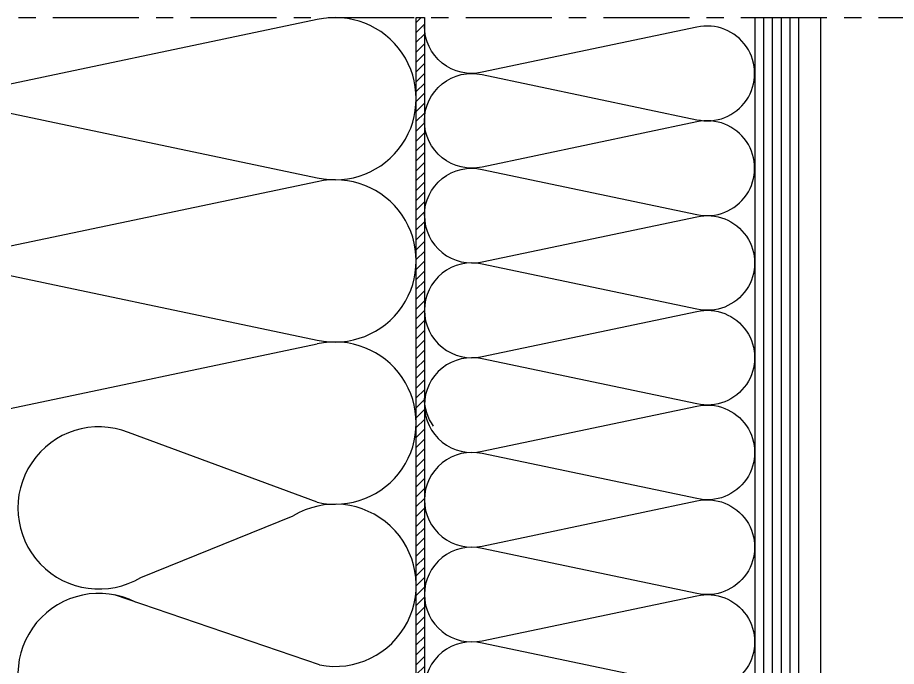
# Model space of a CAD drawing. Header units: millimetres. Extents: x -153 to 2280, y 0 to 724.
# Drawn here: x 312 to 391.9, y 597.6 to 656.5 of the extents above; entities that cross this region are included whole.
import ezdxf

# ---------------------------------------------------------------- set-up
doc = ezdxf.new("R2010")
doc.units = ezdxf.units.MM
doc.header["$LTSCALE"] = 0.025
doc.header["$MEASUREMENT"] = 0
doc.linetypes.add('CENTER', pattern=[2, 1.25, -0.25, 0.25, -0.25])
for name, color, linetype in [('ASSI', 1, 'CENTER'), ('FINE', 7, 'Continuous'), ('TRATTEGGI', 140, 'Continuous'), ('VETRO', 140, 'Continuous')]:
    doc.layers.add(name, color=color, linetype=linetype)

msp = doc.modelspace()

# ---------------------------------------------------------------- hatches: boundary and pattern name
at = {"layer": 'TRATTEGGI'}
h = msp.add_hatch(dxfattribs=at)
h.set_pattern_fill('ANSI31', color=256, scale=0.2, style=0)
h.set_pattern_definition([(45, (240.0000010324216, 397.0000004923858), (-0.4490128060534576, 0.4490128060534577), [])])
edge = h.paths.add_edge_path()
edge.add_line((348.979859866227, 656.5461392814043), (348.979859866227, 586.6304243444313))
edge.add_arc((349.479859866227, 586.6304243444313), 0.5, 180, 270)
edge.add_line((349.479859866227, 586.1304243444313), (369.479859866227, 586.1304243444313))
edge.add_arc((369.479859866227, 584.8804243444313), 1.25, 0, 90, ccw=False)
edge.add_line((370.729859866227, 584.8804243444313), (370.729859866227, 573.6304243444312))
edge.add_line((370.729859866227, 573.6304243444313), (369.979859866227, 573.6304243444313))
edge.add_line((369.979859866227, 573.6304243444313), (369.979859866227, 584.8804243444314))
edge.add_arc((369.479859866227, 584.8804243444313), 0.5, 0, 90)
edge.add_line((369.479859866227, 585.3804243444313), (349.479859866227, 585.3804243444313))
edge.add_arc((349.479859866227, 586.6304243444313), 1.25, 180, 270, ccw=False)
edge.add_line((348.229859866227, 586.6304243444313), (348.229859866227, 656.5461392814043))

# ---------------------------------------------------------------- linework, layer by layer
at = {"layer": 'ASSI', "ltscale": 250}
msp.add_line((265.2320544131442, 656.5461392814043), (398.5304273476104, 656.5461392814043), dxfattribs=at)
at = {"layer": 'FINE'}
for p, q in [((348.229859866227, 656.5461392814043), (348.979859866227, 656.5461392814043)), ((384.979859867499, 579.1421108267731), (384.979859867499, 656.5461392814043))]:
    msp.add_line(p, q, dxfattribs=at)
msp.add_lwpolyline([(348.979859866227, 656.5461392814043), (348.979859866227, 586.6304243444313, 0.4142135623730945), (349.479859866227, 586.1304243444313), (369.479859866227, 586.1304243444313, -0.414213562373095), (370.729859866227, 584.8804243444313), (370.729859866227, 573.6304243444313), (369.979859866227, 573.6304243444313), (369.979859866227, 584.8804243444313, 0.414213562373095), (369.479859866227, 585.3804243444313), (349.479859866227, 585.3804243444313, -0.414213562373095), (348.229859866227, 586.6304243444313), (348.229859866227, 656.5461392814043)], format="xyb", dxfattribs=at)
at = {"layer": 'TRATTEGGI'}
for p, q in [((305.8642691763332, 619.8670014765265), (339.2432996641382, 626.8791895862826)), ((339.2432996641379, 612.4952139765265), (322.1077382941384, 618.8418458591434)), ((323.2284626451484, 605.6666851821724), (337.0560641472558, 611.2569577859945)), ((339.4553177891908, 597.7108057742762), (320.8292090032134, 604.0779658614381))]:
    msp.add_line(p, q, dxfattribs=at)
for points in [[(296.8742844202355, 641.8025642814043, -0.4806248474865699), (305.8642691763332, 648.9945520862823), (339.2432996641382, 641.9823639765262, 1.25), (339.2432996641379, 656.3663395862825), (305.8642691763329, 649.3541514765261, -0.4806248474865698), (296.8742844202355, 656.5461392814043)], [(348.979859866227, 647.161223863343, -0.4806248474865699), (354.2307013296417, 651.3618970340747), (373.7266184028125, 647.2662406926113, 1.25), (373.7266184028123, 655.6675870340747), (354.2307013296415, 651.5719306926112, -0.4806248474865698), (348.979859866227, 655.772603863343)], [(348.979859866227, 638.5498438633431, -0.4806248474865699), (354.2307013296417, 642.7505170340747), (373.7266184028125, 638.6548606926114, 1.25), (373.7266184028123, 647.0562070340748), (354.2307013296415, 642.9605506926113, -0.4806248474865698), (348.979859866227, 647.161223863343)], [(296.8742844202355, 627.0589892814045, -0.4806248474865699), (305.8642691763332, 634.2509770862824), (339.2432996641382, 627.2387889765264, 1.25), (339.2432996641379, 641.6227645862825), (305.8642691763329, 634.6105764765263, -0.4806248474865698), (296.8742844202355, 641.8025642814043)], [(348.979859866227, 638.5498438633431, 0.4806248474865699), (354.2307013296417, 634.3491706926114), (373.7266184028125, 638.4448270340748, -1.25), (373.7266184028123, 630.0434806926114), (354.2307013296415, 634.1391370340749, 0.4806248474865698), (348.979859866227, 629.9384638633431)], [(348.979859866227, 629.9384638633431, 0.4806248474865699), (354.2307013296417, 625.7377906926115), (373.7266184028125, 629.8334470340749, -1.25), (373.7266184028123, 621.4321006926115), (354.2307013296415, 625.527757034075, 0.4806248474865698), (348.979859866227, 621.3270838633432)], [(349.7985776534331, 619.4205536813222, -0.1580199895484419), (348.979859866227, 621.9464181201438)], [(348.979859866227, 621.3270838633432, 0.4806248474865699), (354.2307013296417, 617.1264106926116), (373.7266184028125, 621.222067034075, -1.25), (373.7266184028123, 612.8207206926115), (354.2307013296415, 616.9163770340751, 0.4806248474865698), (348.979859866227, 612.7157038633434)], [(348.979859866227, 612.7157038633433, 0.4806248474865699), (354.2307013296417, 608.5150306926116), (373.7266184028125, 612.610687034075, -1.25), (373.7266184028123, 604.2093406926116), (354.2307013296415, 608.3049970340751, 0.4806248474865698), (348.979859866227, 604.1043238633433)], [(348.979859866227, 604.1043238633433, 0.4806248474865699), (354.2307013296417, 599.9036506926117), (373.7266184028125, 603.9993070340751, -1.25), (373.7266184028123, 595.5979606926117), (354.2307013296415, 599.6936170340753, 0.4806248474865698), (348.979859866227, 595.4929438633434)]]:
    msp.add_lwpolyline(points, format="xyb", dxfattribs=at)
for centre, radius, start, end in [((340.8614969202356, 619.6872017814045), 7.371787500000008, 257.319616508179, 102.6803834918179), ((319.4230298721686, 611.9782286867623), 7.37, 68.63701426258184, 301.0871278806965), ((340.8614969202356, 604.9454142814045), 7.37, 259.0006586399205, 121.0871278806965), ((319.4230298721686, 596.8433573543098), 7.37, 63.25432002902365, 294.2253699297547)]:
    msp.add_arc(centre, radius, start, end, dxfattribs=at)
at = {"layer": 'VETRO'}
for p, q in [((378.979859866227, 656.5461392814043), (378.979859866227, 573.6304243444312)), ((379.779859866227, 656.5461392814043), (379.779859866227, 573.6304243444313)), ((380.579859866227, 656.5461392814043), (380.579859866227, 573.6304243444313)), ((381.379859866227, 656.5461392814043), (381.379859866227, 573.6304243444313)), ((382.179859866227, 656.5461392814043), (382.179859866227, 573.6304243444313)), ((382.9809703461741, 574.1304243444313), (382.979859866227, 656.5461392814043))]:
    msp.add_line(p, q, dxfattribs=at)

doc.saveas('drawing.dxf')
